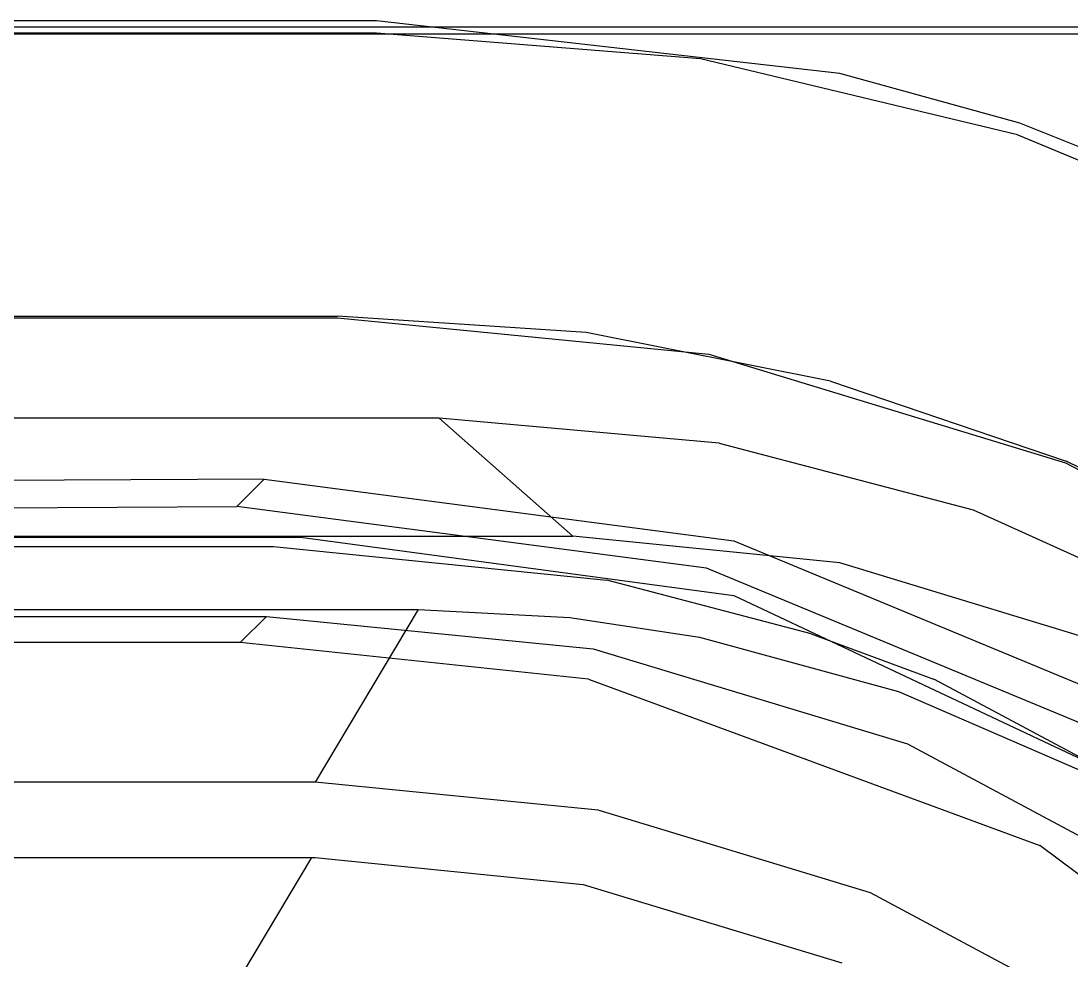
# Model space of a CAD drawing. Extents: x 2903 to 3133, y -1117 to -811.
# Drawn here: x 3094.57 to 3111.26, y -825.72 to -810.78 of the extents above; entities that cross this region are included whole.
import ezdxf

# ---------------------------------------------------------------- set-up
doc = ezdxf.new("R2010")
doc.units = 0
doc.header["$MEASUREMENT"] = 0
for name, color, linetype in [('Layer1', 252, 'CONTINUOUS'), ('Layer2', 252, 'CONTINUOUS'), ('Layer3', 254, 'CONTINUOUS')]:
    doc.layers.add(name, color=color, linetype=linetype)

msp = doc.modelspace()

# ---------------------------------------------------------------- linework, layer by layer
at = {"layer": 'Layer1', "linetype": 'Continuous'}
for points, invisible_edges in [([(2906.234, -810.951, 220.379), (2906.234, -810.877, 219.993), (3130.228, -810.877, 219.993), (3130.228, -810.951, 220.379)], 15), ([(3130.227, -810.984, 207.739), (3130.227, -810.878, 219.993), (2906.234, -810.877, 220.004), (2906.234, -810.984, 207.739)], 5), ([(3130.228, -811.168, 220.708), (3130.228, -810.951, 220.379), (2906.234, -810.951, 220.379), (2906.234, -811.168, 220.708)], 15), ([(2906.234, -811.042, 207.414), (2906.234, -810.984, 207.739), (3130.227, -810.984, 207.739), (3130.227, -811.042, 207.414)], 15), ([(3130.227, -811.089, 207.303), (3130.227, -811.042, 207.414), (2906.234, -811.042, 207.414), (2906.234, -811.089, 207.303)], 15), ([(2906.234, -811.214, 207.11), (2906.234, -811.089, 207.303), (3130.227, -811.089, 207.303), (3130.227, -811.214, 207.11)], 15), ([(2906.234, -811.495, 220.928), (2906.234, -811.168, 220.708), (3130.228, -811.168, 220.708), (3130.228, -811.495, 220.928)], 15), ([(3130.227, -811.373, 206.955), (3130.227, -811.214, 207.11), (2906.234, -811.214, 207.11), (2906.234, -811.373, 206.955)], 15), ([(2906.23, -811.78, 206.766), (2906.234, -811.373, 206.955), (3130.227, -811.373, 206.955), (3130.227, -811.78, 206.766)], 15), ([(2906.234, -811.495, 220.928), (2906.234, -811.882, 221.005), (3130.228, -811.882, 221.005), (3130.228, -811.495, 220.928)], 15), ([(3130.227, -811.78, 206.755), (3127.348, -816.239, 205.807), (2909.113, -816.238, 205.818), (2906.234, -811.78, 206.766)], 15), ([(2937.442, -817.252, 221.005), (3099.02, -817.252, 221.005), (3130.228, -811.882, 221.005), (2906.234, -811.882, 221.005)], 15), ([(3130.228, -811.882, 221.005), (3130.228, -811.882, 221.005), (3099.02, -817.252, 221.005), (3107.42, -818.552, 221.005)], 15), ([(3130.228, -811.882, 221.005), (3131.959, -812.881, 221.005), (3115.25, -822.478, 221.005), (3107.42, -818.552, 221.005)], 15), ([(3127.348, -816.239, 205.807), (3099.019, -816.977, 202.631), (2937.441, -816.977, 202.631), (2909.114, -816.238, 205.818)], 15), ([(3127.348, -816.239, 205.807), (3099.019, -816.977, 202.631), (2937.441, -816.977, 202.631), (2909.114, -816.238, 205.818)], 15), ([(3099.019, -816.977, 202.631), (3103.552, -819.598, 202.311), (3127.348, -816.239, 205.807)], 15), ([(3099.019, -816.977, 202.631), (3103.552, -819.598, 202.311), (3127.348, -816.239, 205.807)], 15), ([(3103.552, -819.598, 202.311), (3106.571, -820.227, 202.311), (3127.348, -816.239, 205.807)], 15), ([(3103.552, -819.598, 202.311), (3106.571, -820.227, 202.311), (3127.348, -816.239, 205.807)], 15), ([(3106.571, -820.227, 202.311), (3111.735, -822.742, 201.999), (3112.687, -823.168, 201.928), (3127.348, -816.239, 205.807)], 15), ([(3106.571, -820.227, 202.311), (3111.735, -822.742, 201.999), (3112.687, -823.168, 201.928), (3127.348, -816.239, 205.807)], 15), ([(3099.019, -816.977, 202.631), (3099.87, -819.242, 191.328), (2936.591, -819.283, 191.328), (2937.441, -816.977, 202.631)], 15), ([(3099.019, -818.988, 221.005), (3099.019, -816.977, 202.631), (2937.441, -816.977, 202.631), (2937.442, -818.988, 221.005)], 15), ([(3099.019, -816.977, 202.631), (3105.905, -819.914, 221.005), (3099.019, -818.988, 221.005)], 13), ([(3105.905, -819.913, 221.005), (3099.02, -816.979, 202.631), (3100.652, -819.29, 192.21), (3101.997, -819.431, 189.909)], 15), ([(3099.02, -816.979, 202.631), (3100.652, -819.29, 192.21), (3099.87, -819.242, 191.328)], 15), ([(3099.02, -817.252, 221.005), (3099.019, -818.988, 221.005), (2937.442, -818.988, 221.005), (2937.442, -817.252, 221.005)], 13), ([(3107.42, -818.552, 221.005), (3105.905, -819.914, 221.005), (3099.019, -818.988, 221.005), (3099.02, -817.252, 221.005)], 15), ([(3115.25, -822.478, 221.005), (3114.024, -823.736, 221.005), (3105.905, -819.914, 221.005), (3107.42, -818.552, 221.005)], 15), ([(2934.884, -819.671, 178.628), (2936.591, -819.283, 191.328), (3099.87, -819.242, 191.328), (3101.576, -819.671, 178.628)], 15), ([(3100.652, -819.29, 192.21), (3099.87, -819.242, 191.328), (3100.423, -819.364, 188.66)], 15), ([(3101.577, -819.671, 178.628), (3100.819, -819.448, 185.917), (3100.423, -819.364, 188.66), (3099.87, -819.242, 191.328)], 15), ([(3100.652, -819.29, 192.21), (3101.997, -819.431, 189.909), (3100.423, -819.364, 188.66)], 15), ([(3101.997, -819.431, 189.909), (3100.423, -819.364, 188.66), (3100.819, -819.448, 185.917)], 15), ([(3100.819, -819.448, 185.917), (3103.435, -819.674, 185.937), (3101.997, -819.431, 189.909)], 15), ([(3103.435, -819.674, 185.937), (3100.819, -819.448, 185.917), (3101.577, -819.671, 178.628)], 15), ([(3101.997, -819.431, 189.909), (3101.997, -819.431, 189.909), (3105.905, -819.913, 221.005), (3107.498, -820.905, 166.836)], 15), ([(2934.884, -819.671, 178.628), (2934.048, -820.407, 154.556), (3102.413, -820.407, 154.556), (3101.576, -819.671, 178.628)], 15), ([(3103.435, -819.674, 185.937), (3105.184, -820.104, 178.956), (3101.577, -819.671, 178.628)], 15), ([(3101.577, -819.671, 178.628), (3107.498, -820.905, 166.836), (3105.184, -820.104, 178.956)], 15), ([(3101.577, -819.671, 178.628), (3107.498, -820.905, 166.836), (3103.668, -820.105, 166.546)], 15), ([(3101.577, -819.671, 178.628), (3102.414, -820.407, 154.556), (3103.668, -820.105, 166.546)], 15), ([(3105.905, -819.913, 221.005), (3114.024, -823.735, 221.005), (3107.498, -820.905, 166.836)], 14), ([(3103.668, -820.105, 166.546), (3105.389, -820.622, 154.443), (3102.414, -820.407, 154.556)], 15), ([(3103.668, -820.105, 166.546), (3107.498, -820.905, 166.836), (3105.389, -820.622, 154.443)], 15), ([(2933.328, -821.143, 130.482), (3103.134, -821.143, 130.482), (3102.413, -820.407, 154.556), (2934.048, -820.407, 154.556)], 15), ([(3102.414, -820.407, 154.556), (3105.023, -820.572, 154.464), (3103.249, -821.143, 130.484), (3103.134, -821.143, 130.482)], 15), ([(3103.249, -821.143, 130.484), (3105.662, -821.292, 130.526), (3105.023, -820.572, 154.464)], 15), ([(3105.023, -820.572, 154.464), (3105.389, -820.622, 154.443), (3105.662, -821.292, 130.526)], 15), ([(3107.498, -820.905, 166.836), (3109.376, -821.763, 154.703), (3105.389, -820.622, 154.443)], 15), ([(3105.662, -821.292, 130.526), (3106.833, -821.474, 130.545), (3105.389, -820.622, 154.443)], 15), ([(3105.389, -820.622, 154.443), (3107.777, -821.675, 130.559), (3106.833, -821.474, 130.545)], 15), ([(3107.777, -821.675, 130.559), (3108.143, -821.766, 130.568), (3105.389, -820.622, 154.443)], 15), ([(3105.389, -820.622, 154.443), (3109.376, -821.763, 154.703), (3108.143, -821.766, 130.568)], 15), ([(3107.498, -820.905, 166.836), (3109.376, -821.763, 154.703), (3114.024, -823.735, 221.005)], 15), ([(3100.923, -822.328, 127.222), (3103.134, -821.143, 130.482), (2933.328, -821.143, 130.482), (2935.537, -822.328, 127.222)], 15), ([(3103.134, -821.143, 130.482), (3100.924, -822.328, 127.222), (3103.133, -822.475, 126.82)], 15), ([(3103.249, -821.143, 130.484), (3103.134, -821.143, 130.482), (3103.133, -822.475, 126.82), (3103.701, -822.559, 126.613)], 15), ([(3105.662, -821.292, 130.526), (3103.249, -821.143, 130.484), (3103.701, -822.559, 126.613)], 15), ([(3105.662, -821.292, 130.526), (3106.833, -821.474, 130.545), (3103.701, -822.559, 126.613)], 15), ([(3106.833, -821.474, 130.545), (3107.334, -823.487, 125.418), (3103.701, -822.559, 126.613), (3106.833, -821.474, 130.545)], 15), ([(3106.833, -821.474, 130.545), (3107.777, -821.675, 130.559), (3107.334, -823.487, 125.418)], 15), ([(3107.777, -821.675, 130.559), (3108.569, -822.918, 127.857), (3107.334, -823.487, 125.418)], 15), ([(3107.777, -821.675, 130.559), (3108.143, -821.766, 130.568), (3108.569, -822.918, 127.857)], 15), ([(3108.143, -821.766, 130.568), (3111.218, -822.932, 130.676), (3109.376, -821.763, 154.703)], 15), ([(3108.143, -821.766, 130.568), (3109.511, -823.262, 127.856), (3111.218, -822.932, 130.676)], 15), ([(3108.143, -821.766, 130.568), (3108.569, -822.918, 127.857), (3109.511, -823.262, 127.856)], 15), ([(3114.024, -823.735, 221.005), (3109.376, -821.763, 154.703), (3113.571, -824.379, 130.707)], 15), ([(3109.376, -821.763, 154.703), (3113.571, -824.379, 130.707), (3112.228, -823.497, 130.707)], 15), ([(3112.228, -823.497, 130.707), (3111.218, -822.932, 130.676), (3109.376, -821.763, 154.703)], 15), ([(3099.361, -824.945, 88.327), (2937.099, -824.945, 88.327), (2935.537, -822.328, 127.222), (3100.923, -822.328, 127.222)], 15), ([(3103.133, -822.475, 126.82), (3100.923, -822.328, 127.222), (3100.138, -823.643, 107.679)], 15), ([(3103.133, -822.475, 126.82), (3103.701, -822.559, 126.613), (3100.138, -823.643, 107.679)], 15), ([(3103.307, -823.895, 107.569), (3100.138, -823.643, 107.679), (3103.701, -822.559, 126.613)], 15), ([(3103.701, -822.559, 126.613), (3103.307, -823.895, 107.569), (3106.559, -824.676, 107.491)], 15), ([(3106.559, -824.676, 107.491), (3103.701, -822.559, 126.613), (3107.334, -823.487, 125.418)], 15), ([(3108.569, -822.918, 127.857), (3108.463, -823.917, 125.15), (3107.334, -823.487, 125.418)], 15), ([(3108.569, -822.918, 127.857), (3109.511, -823.262, 127.856), (3108.463, -823.917, 125.15)], 15), ([(3111.218, -822.932, 130.676), (3109.511, -823.262, 127.856), (3110.85, -825.045, 125.067)], 15), ([(3111.218, -822.932, 130.676), (3112.228, -823.497, 130.707), (3110.85, -825.045, 125.067)], 15), ([(3109.511, -823.262, 127.856), (3108.463, -823.917, 125.15), (3110.85, -825.045, 125.067)], 15), ([(3099.494, -824.946, 88.325), (3099.361, -824.945, 88.327), (3100.138, -823.643, 107.679), (3103.307, -823.895, 107.569)], 15), ([(3107.334, -823.487, 125.418), (3108.463, -823.917, 125.15), (3106.559, -824.676, 107.491)], 15), ([(3112.228, -823.497, 130.707), (3113.653, -826.872, 125.322), (3110.85, -825.045, 125.067)], 15), ([(3103.307, -823.895, 107.569), (3103.466, -825.364, 88.212), (3099.494, -824.946, 88.325)], 15), ([(3103.466, -825.364, 88.212), (3107.269, -826.524, 88.146), (3103.307, -823.895, 107.569)], 15), ([(3103.307, -823.895, 107.569), (3106.559, -824.676, 107.491), (3107.269, -826.524, 88.146)], 15), ([(3106.559, -824.676, 107.491), (3108.463, -823.917, 125.15), (3110.85, -825.045, 125.067)], 15), ([(3110.85, -825.045, 125.067), (3106.559, -824.676, 107.491), (3109.535, -825.909, 107.454)], 15), ([(3106.559, -824.676, 107.491), (3109.535, -825.909, 107.454), (3107.269, -826.524, 88.146)], 15), ([(2937.287, -826.362, 83.689), (2937.099, -824.945, 88.327), (3099.361, -824.945, 88.327), (3099.173, -826.362, 83.689)], 15), ([(3099.494, -824.946, 88.325), (3099.361, -824.945, 88.327), (3099.173, -826.362, 83.689), (3102.373, -825.869, 85.995)], 15), ([(3099.494, -824.946, 88.325), (3103.466, -825.364, 88.212), (3102.373, -825.869, 85.995)], 15), ([(3110.85, -825.045, 125.067), (3109.535, -825.909, 107.454), (3112.352, -827.634, 107.457)], 15), ([(3110.85, -825.045, 125.067), (3113.653, -826.872, 125.322), (3112.352, -827.634, 107.457)], 15), ([(3103.466, -825.364, 88.212), (3105.186, -826.493, 85.996), (3102.373, -825.869, 85.995)], 15), ([(3103.466, -825.364, 88.212), (3107.269, -826.524, 88.146), (3107.877, -827.516, 85.996)], 15), ([(3103.466, -825.364, 88.212), (3105.186, -826.493, 85.996), (3107.877, -827.516, 85.996)], 15)]:
    msp.add_3dface(points, dxfattribs=dict(at, invisible_edges=invisible_edges))
at = {"layer": 'Layer2', "linetype": 'Continuous'}
for points, invisible_edges in [([(2936.236, -810.781, 201.099), (2936.236, -810.969, 190.355), (3100.226, -810.969, 190.355), (3100.226, -810.781, 201.099)], 5), ([(2936.236, -810.888, 201.683), (2936.236, -810.781, 201.099), (3100.226, -810.781, 201.099), (3100.226, -810.888, 201.683)], 15), ([(3100.226, -810.888, 201.683), (3100.226, -810.781, 201.099), (3107.59, -811.613, 201.099), (3107.567, -811.717, 201.683)], 15), ([(3100.226, -810.969, 190.355), (3100.226, -810.969, 190.355), (3107.59, -811.613, 201.099), (3100.226, -810.781, 201.099)], 11), ([(3100.226, -810.888, 201.683), (3100.226, -811.213, 202.181), (2936.236, -811.213, 202.181), (2936.236, -810.888, 201.683)], 15), ([(3100.226, -810.888, 201.683), (3100.226, -811.213, 202.181), (3107.494, -812.034, 202.181), (3107.567, -811.717, 201.683)], 15), ([(2936.236, -810.969, 190.355), (2936.236, -811.179, 189.614), (3100.226, -811.179, 189.614), (3100.226, -810.969, 190.355)], 15), ([(3100.226, -811.179, 189.614), (3100.226, -810.969, 190.355), (3105.374, -811.375, 190.355), (3105.341, -811.583, 189.614)], 15), ([(3105.374, -811.375, 190.355), (3105.374, -811.375, 190.355), (3107.59, -811.613, 201.099), (3100.226, -810.969, 190.355)], 7), ([(3100.226, -811.179, 189.614), (3100.226, -810.969, 190.355), (3105.374, -811.375, 190.355), (3105.341, -811.583, 189.614)], 15), ([(3100.226, -811.179, 189.614), (3100.226, -811.729, 189.073), (2936.236, -811.729, 189.073), (2936.236, -811.179, 189.614)], 15), ([(2936.236, -811.213, 202.181), (2936.236, -811.705, 202.514), (3100.226, -811.705, 202.514), (3100.226, -811.213, 202.181)], 15), ([(3105.255, -812.126, 189.073), (3105.341, -811.583, 189.614), (3100.226, -811.179, 189.614), (3100.226, -811.729, 189.073)], 15), ([(3105.255, -812.126, 189.073), (3105.341, -811.583, 189.614), (3100.226, -811.179, 189.614), (3100.226, -811.729, 189.073)], 15), ([(3100.226, -811.705, 202.514), (3100.226, -811.213, 202.181), (3107.494, -812.034, 202.181), (3107.385, -812.513, 202.514)], 15), ([(3110.33, -812.782, 189.614), (3110.395, -812.582, 190.355), (3105.374, -811.375, 190.355), (3105.341, -811.583, 189.614)], 15), ([(3110.33, -812.782, 189.614), (3110.395, -812.582, 190.355), (3105.374, -811.375, 190.355), (3105.341, -811.583, 189.614)], 15), ([(3110.395, -812.582, 190.355), (3110.395, -812.582, 190.355), (3110.453, -812.404, 201.099), (3105.374, -811.375, 190.355)], 7), ([(3107.59, -811.613, 201.099), (3107.59, -811.613, 201.099), (3105.374, -811.375, 190.355), (3110.453, -812.404, 201.099)], 7), ([(3110.16, -813.305, 189.073), (3105.255, -812.126, 189.073), (3105.341, -811.583, 189.614), (3110.33, -812.782, 189.614)], 15), ([(3110.16, -813.305, 189.073), (3105.255, -812.126, 189.073), (3105.341, -811.583, 189.614), (3110.33, -812.782, 189.614)], 15), ([(3107.59, -811.613, 201.099), (3107.59, -811.613, 201.099), (3107.567, -811.717, 201.683), (3110.453, -812.404, 201.099)], 15), ([(3100.226, -811.705, 202.514), (3100.226, -812.287, 202.631), (2936.236, -812.287, 202.631), (2936.236, -811.705, 202.514)], 15), ([(2936.236, -811.729, 189.073), (2936.236, -812.475, 188.876), (3100.226, -812.475, 188.876), (3100.226, -811.729, 189.073)], 15), ([(3100.226, -812.287, 202.631), (3100.226, -811.705, 202.514), (3107.385, -812.513, 202.514), (3107.255, -813.081, 202.631)], 15), ([(3100.226, -812.475, 188.876), (3105.138, -812.863, 188.876), (3105.255, -812.126, 189.073), (3100.226, -811.729, 189.073)], 15), ([(3100.226, -812.475, 188.876), (3105.138, -812.863, 188.876), (3105.255, -812.126, 189.073), (3100.226, -811.729, 189.073)], 15), ([(3114.539, -814.158, 201.683), (3107.566, -811.717, 201.683), (3107.494, -812.034, 202.181), (3114.398, -814.451, 202.181)], 15), ([(3110.453, -812.404, 201.099), (3110.453, -812.404, 201.099), (3107.566, -811.717, 201.683), (3114.539, -814.158, 201.683)], 15), ([(3110.16, -813.305, 189.073), (3109.929, -814.014, 188.876), (3105.138, -812.863, 188.876), (3105.255, -812.126, 189.073)], 15), ([(3110.16, -813.305, 189.073), (3109.929, -814.014, 188.876), (3105.138, -812.863, 188.876), (3105.255, -812.126, 189.073)], 15), ([(3114.398, -814.451, 202.181), (3107.494, -812.034, 202.181), (3107.385, -812.513, 202.514), (3114.184, -814.894, 202.514)], 15), ([(2937.442, -816.979, 202.631), (2936.236, -812.287, 202.631), (3100.226, -812.287, 202.631), (3099.02, -816.979, 202.631)], 15), ([(3107.502, -818.292, 202.631), (3107.255, -813.081, 202.631), (3100.226, -812.287, 202.631), (3099.02, -816.979, 202.631)], 15), ([(3110.395, -812.582, 190.355), (3110.395, -812.582, 190.355), (3114.585, -814.062, 201.099), (3110.453, -812.404, 201.099)], 11), ([(3114.585, -814.062, 201.099), (3114.585, -814.062, 201.099), (3110.453, -812.404, 201.099), (3114.539, -814.158, 201.683)], 15), ([(3100.226, -812.475, 188.876), (3101.219, -817.095, 188.876), (2935.242, -817.099, 188.876), (2936.236, -812.475, 188.876)], 15), ([(3105.673, -817.488, 188.868), (3105.138, -812.863, 188.876), (3100.226, -812.475, 188.876), (3101.219, -817.095, 188.876)], 15), ([(3114.184, -814.894, 202.514), (3107.385, -812.513, 202.514), (3107.255, -813.081, 202.631), (3113.931, -815.419, 202.631)], 15), ([(3115.165, -814.559, 190.355), (3115.07, -814.746, 189.614), (3110.33, -812.782, 189.614), (3110.395, -812.582, 190.355)], 15), ([(3115.165, -814.559, 190.355), (3115.07, -814.746, 189.614), (3110.33, -812.782, 189.614), (3110.395, -812.582, 190.355)], 15), ([(3115.165, -814.559, 190.355), (3115.165, -814.559, 190.355), (3114.585, -814.062, 201.099), (3110.395, -812.582, 190.355)], 7), ([(3110.33, -812.782, 189.614), (3110.16, -813.305, 189.073), (3114.82, -815.236, 189.073), (3115.07, -814.746, 189.614)], 15), ([(3110.33, -812.782, 189.614), (3110.16, -813.305, 189.073), (3114.82, -815.236, 189.073), (3115.07, -814.746, 189.614)], 15), ([(3109.708, -818.548, 188.854), (3109.929, -814.014, 188.876), (3105.138, -812.863, 188.876), (3105.673, -817.488, 188.868)], 15), ([(3107.255, -813.081, 202.631), (3113.931, -815.419, 202.631), (3115.409, -822.257, 202.631), (3107.502, -818.292, 202.631)], 15), ([(3114.482, -815.901, 188.876), (3109.929, -814.014, 188.876), (3110.16, -813.305, 189.073), (3114.82, -815.236, 189.073)], 15), ([(3114.481, -815.901, 188.876), (3109.929, -814.014, 188.876), (3110.16, -813.305, 189.073), (3114.82, -815.236, 189.073)], 15), ([(3113.742, -820.372, 188.839), (3114.481, -815.901, 188.876), (3109.929, -814.014, 188.876), (3109.708, -818.548, 188.854)], 15), ([(3105.673, -817.488, 188.868), (3101.219, -817.095, 188.876), (3103.348, -818.968, 127.598)], 14), ([(3105.673, -817.488, 188.868), (3107.588, -819.392, 127.604), (3103.348, -818.968, 127.598)], 13), ([(3105.673, -817.488, 188.868), (3109.708, -818.548, 188.854), (3107.588, -819.392, 127.604)], 14), ([(3109.708, -818.548, 188.854), (3111.643, -820.627, 127.608), (3107.588, -819.392, 127.604)], 13), ([(3109.708, -818.548, 188.854), (3113.742, -820.372, 188.839), (3111.643, -820.627, 127.608)], 14), ([(2933.113, -819.078, 127.168), (2933.113, -818.968, 127.598), (3103.348, -818.967, 127.598), (3103.348, -819.078, 127.168)], 15), ([(3107.588, -819.391, 127.604), (3103.348, -818.967, 127.598), (3103.348, -819.078, 127.168), (3107.588, -819.391, 127.604)], 15), ([(3103.348, -819.283, 126.897), (3103.348, -819.078, 127.168), (2933.113, -819.078, 127.168), (2933.113, -819.283, 126.897)], 15), ([(3107.588, -819.391, 127.604), (3107.572, -819.47, 127.234), (3103.348, -819.078, 127.168), (3107.588, -819.391, 127.604)], 15), ([(3107.572, -819.47, 127.234), (3103.348, -819.283, 126.897), (3103.348, -819.078, 127.168)], 15), ([(2933.113, -819.422, 126.788), (2933.113, -819.283, 126.897), (3103.348, -819.283, 126.897), (3103.348, -819.422, 126.788)], 15), ([(3103.348, -819.283, 126.897), (3107.526, -819.699, 126.899), (3107.572, -819.47, 127.234)], 15), ([(3107.526, -819.699, 126.899), (3103.348, -819.422, 126.788), (3103.348, -819.283, 126.897)], 15), ([(3100.889, -819.742, 126.651), (3103.348, -819.422, 126.788), (2933.113, -819.422, 126.788), (2935.572, -819.742, 126.651)], 15), ([(3103.348, -819.422, 126.788), (3103.348, -819.629, 126.684), (3100.889, -819.742, 126.651)], 15), ([(3107.526, -819.699, 126.899), (3107.458, -820.039, 126.685), (3103.348, -819.422, 126.788)], 15), ([(3103.348, -819.422, 126.788), (3103.348, -819.629, 126.684), (3107.458, -820.039, 126.685)], 15), ([(3111.612, -820.699, 127.237), (3107.526, -819.699, 126.899), (3107.572, -819.47, 127.234)], 15), ([(3107.588, -819.391, 127.604), (3111.643, -820.626, 127.608), (3107.572, -819.47, 127.234)], 15), ([(3111.612, -820.699, 127.237), (3107.572, -819.47, 127.234), (3111.643, -820.626, 127.608)], 15), ([(3100.889, -819.742, 126.651), (3103.348, -819.629, 126.684), (3103.348, -819.83, 126.634)], 15), ([(3107.458, -820.039, 126.685), (3105.457, -820.08, 126.624), (3103.348, -819.629, 126.684)], 15), ([(3105.457, -820.08, 126.624), (3103.348, -819.83, 126.634), (3103.348, -819.629, 126.684)], 15), ([(2935.572, -819.742, 126.651), (2935.572, -819.886, 126.592), (3100.889, -819.886, 126.592), (3100.889, -819.742, 126.651)], 15), ([(3103.348, -819.83, 126.634), (3100.889, -819.886, 126.592), (3100.889, -819.742, 126.651)], 15), ([(3111.523, -820.914, 126.9), (3107.526, -819.699, 126.899), (3107.458, -820.039, 126.685)], 15), ([(3107.526, -819.699, 126.899), (3111.612, -820.699, 127.237), (3111.523, -820.914, 126.9)], 15), ([(3100.889, -820.011, 126.487), (3100.889, -819.886, 126.592), (2935.572, -819.886, 126.592), (2935.572, -820.011, 126.487)], 15), ([(3100.889, -819.886, 126.592), (3103.331, -819.986, 126.585), (3103.348, -819.83, 126.634)], 15), ([(3100.889, -819.886, 126.592), (3100.889, -820.011, 126.487), (3103.331, -819.986, 126.585)], 15), ([(3103.348, -819.83, 126.634), (3103.331, -819.986, 126.585), (3105.457, -820.08, 126.624)], 15), ([(2935.572, -820.095, 126.347), (2935.572, -820.011, 126.487), (3100.889, -820.011, 126.487), (3100.889, -820.095, 126.347)], 15), ([(3100.889, -820.131, 126.195), (3100.889, -820.095, 126.347), (2935.572, -820.095, 126.347), (2935.572, -820.129, 126.195)], 15), ([(3100.889, -820.131, 126.195), (3103.397, -821.768, 105.489), (3099.251, -822.876, 85.391)], 15), ([(3100.889, -820.011, 126.487), (3103.331, -819.986, 126.585), (3103.314, -820.125, 126.48)], 15), ([(3103.314, -820.125, 126.48), (3100.889, -820.095, 126.347), (3100.889, -820.011, 126.487)], 15), ([(3100.889, -820.095, 126.347), (3103.302, -820.219, 126.333), (3103.314, -820.125, 126.48)], 15), ([(3100.889, -820.095, 126.347), (3103.302, -820.219, 126.333), (3100.889, -820.129, 126.195)], 15), ([(3100.889, -820.129, 126.195), (3103.302, -820.219, 126.333), (3103.296, -820.257, 126.173)], 15), ([(3100.889, -820.131, 126.195), (3103.296, -820.259, 126.173), (3103.397, -821.768, 105.489)], 14), ([(3103.314, -820.125, 126.48), (3103.302, -820.219, 126.333), (3105.39, -820.415, 126.49), (3103.314, -820.125, 126.48)], 15), ([(3103.331, -819.986, 126.585), (3103.314, -820.125, 126.48), (3105.422, -820.253, 126.592)], 15), ([(3105.422, -820.253, 126.592), (3105.39, -820.415, 126.49), (3103.314, -820.125, 126.48)], 15), ([(3105.457, -820.08, 126.624), (3105.422, -820.253, 126.592), (3103.331, -819.986, 126.585)], 15), ([(3106.971, -820.433, 126.624), (3105.422, -820.253, 126.592), (3105.457, -820.08, 126.624)], 15), ([(3108.79, -820.711, 126.624), (3107.458, -820.039, 126.685), (3105.457, -820.08, 126.624)], 15), ([(3108.79, -820.711, 126.624), (3106.971, -820.433, 126.624), (3105.457, -820.08, 126.624)], 15), ([(3107.458, -820.039, 126.685), (3111.523, -820.914, 126.9), (3111.389, -821.235, 126.685)], 15), ([(3111.389, -821.235, 126.685), (3108.79, -820.711, 126.624), (3107.458, -820.039, 126.685)], 15), ([(3105.368, -820.526, 126.334), (3103.296, -820.257, 126.173), (3103.302, -820.219, 126.333)], 15), ([(3103.296, -820.257, 126.173), (3105.368, -820.526, 126.334), (3105.359, -820.571, 126.159), (3103.296, -820.257, 126.173)], 15), ([(3103.296, -820.259, 126.173), (3105.359, -820.572, 126.159), (3103.397, -821.768, 105.489)], 14), ([(3103.302, -820.219, 126.333), (3105.39, -820.415, 126.49), (3105.368, -820.526, 126.334)], 15), ([(3108.632, -821.129, 126.592), (3105.422, -820.253, 126.592), (3105.39, -820.415, 126.49), (3108.632, -821.129, 126.592)], 15), ([(3108.632, -821.129, 126.592), (3105.422, -820.253, 126.592), (3106.971, -820.433, 126.624)], 15), ([(3108.577, -821.284, 126.491), (3105.368, -820.526, 126.334), (3105.39, -820.415, 126.49)], 15), ([(3105.39, -820.415, 126.49), (3108.577, -821.284, 126.491), (3108.632, -821.129, 126.592)], 15), ([(3106.971, -820.433, 126.624), (3108.695, -820.968, 126.624), (3108.79, -820.711, 126.624)], 15), ([(3108.695, -820.968, 126.624), (3108.632, -821.129, 126.592), (3106.971, -820.433, 126.624)], 15), ([(3105.359, -820.572, 126.159), (3107.029, -822.612, 105.4), (3103.397, -821.768, 105.489)], 15), ([(3108.54, -821.391, 126.335), (3105.359, -820.571, 126.159), (3105.368, -820.526, 126.334)], 15), ([(3105.359, -820.571, 126.159), (3108.54, -821.391, 126.335), (3108.524, -821.434, 126.161)], 15), ([(3105.359, -820.572, 126.159), (3108.524, -821.436, 126.161), (3107.029, -822.612, 105.4)], 14), ([(3105.368, -820.526, 126.334), (3108.577, -821.284, 126.491), (3108.54, -821.391, 126.335)], 15), ([(3110.972, -821.907, 126.624), (3108.79, -820.711, 126.624), (3108.695, -820.968, 126.624), (3110.972, -821.907, 126.624)], 15), ([(3111.389, -821.235, 126.685), (3111.972, -821.878, 126.624), (3108.79, -820.711, 126.624), (3111.389, -821.235, 126.685)], 15), ([(3111.972, -821.878, 126.624), (3110.972, -821.907, 126.624), (3108.79, -820.711, 126.624)], 15), ([(3110.972, -821.907, 126.624), (3108.632, -821.129, 126.592), (3108.695, -820.968, 126.624)], 15), ([(3111.665, -822.444, 126.592), (3108.577, -821.284, 126.491), (3108.632, -821.129, 126.592)], 15), ([(3108.632, -821.129, 126.592), (3111.665, -822.444, 126.592), (3110.972, -821.907, 126.624)], 15), ([(3108.577, -821.284, 126.491), (3108.54, -821.391, 126.335), (3111.589, -822.589, 126.491)], 15), ([(3111.665, -822.444, 126.592), (3111.589, -822.589, 126.491), (3108.577, -821.284, 126.491)], 15), ([(3108.524, -821.436, 126.161), (3111.515, -822.732, 126.161), (3107.029, -822.612, 105.4)], 14), ([(3108.54, -821.391, 126.335), (3108.524, -821.434, 126.161), (3111.536, -822.69, 126.335)], 15), ([(3111.536, -822.69, 126.335), (3111.515, -822.731, 126.161), (3108.524, -821.434, 126.161)], 15), ([(3111.589, -822.589, 126.491), (3111.536, -822.69, 126.335), (3108.54, -821.391, 126.335)], 15), ([(3103.397, -821.768, 105.489), (3103.747, -823.322, 85.384), (3099.251, -822.876, 85.391)], 13), ([(3103.397, -821.768, 105.489), (3107.029, -822.612, 105.4), (3103.747, -823.322, 85.384)], 15), ([(3110.972, -821.907, 126.624), (3114.605, -824.047, 126.624), (3111.972, -821.878, 126.624)], 15), ([(3110.972, -821.907, 126.624), (3111.665, -822.444, 126.592), (3114.605, -824.047, 126.624)], 15), ([(3107.029, -822.612, 105.4), (3108.075, -824.635, 85.381), (3103.747, -823.322, 85.384)], 13), ([(3111.515, -822.732, 126.161), (3110.354, -823.966, 105.358), (3107.029, -822.612, 105.4)], 15), ([(3107.029, -822.612, 105.4), (3110.354, -823.966, 105.358), (3108.075, -824.635, 85.381)], 15), ([(3111.515, -822.732, 126.161), (3114.306, -824.448, 126.161), (3110.354, -823.966, 105.358)], 14), ([(3099.251, -822.876, 85.391), (3099.25, -822.998, 84.974), (2937.211, -822.998, 84.974), (2937.211, -822.876, 85.391)], 15), ([(3099.251, -822.876, 85.391), (3099.25, -822.998, 84.974), (3103.747, -823.322, 85.384)], 15), ([(2937.211, -822.998, 84.974), (2937.211, -823.121, 84.798), (3099.25, -823.121, 84.798), (3099.25, -822.998, 84.974)], 15), ([(3099.25, -823.121, 84.798), (3099.25, -823.284, 84.648), (2937.211, -823.284, 84.648), (2937.211, -823.121, 84.798)], 15), ([(3103.747, -823.322, 85.384), (3103.733, -823.392, 85.08), (3099.25, -822.998, 84.974)], 15), ([(3099.25, -822.998, 84.974), (3099.25, -823.121, 84.798), (3103.733, -823.392, 85.08)], 15), ([(3103.733, -823.392, 85.08), (3103.699, -823.565, 84.795), (3099.25, -823.121, 84.798)], 15), ([(3103.699, -823.565, 84.795), (3099.25, -823.284, 84.648), (3099.25, -823.121, 84.798)], 15), ([(2937.211, -823.284, 84.648), (2937.268, -823.674, 84.475), (3099.193, -823.674, 84.475), (3099.25, -823.284, 84.648)], 15), ([(3099.25, -823.284, 84.648), (3099.193, -823.674, 84.475), (3099.25, -823.674, 84.475)], 15), ([(3099.25, -823.284, 84.648), (3103.647, -823.825, 84.581), (3103.699, -823.565, 84.795)], 15), ([(3103.647, -823.825, 84.581), (3103.122, -824.028, 84.473), (3099.25, -823.284, 84.648)], 15), ([(3103.122, -824.028, 84.473), (3099.627, -823.678, 84.475), (3099.25, -823.284, 84.648)], 15), ([(3099.25, -823.284, 84.648), (3099.627, -823.678, 84.475), (3099.25, -823.674, 84.475), (3099.25, -823.284, 84.648)], 15), ([(3108.047, -824.702, 85.077), (3103.699, -823.565, 84.795), (3103.733, -823.392, 85.08)], 15), ([(3108.075, -824.635, 85.381), (3103.733, -823.392, 85.08), (3103.747, -823.322, 85.384)], 15), ([(3103.733, -823.392, 85.08), (3108.047, -824.702, 85.077), (3108.075, -824.635, 85.381)], 15), ([(3103.699, -823.565, 84.795), (3103.647, -823.825, 84.581), (3107.979, -824.865, 84.793)], 15), ([(3108.047, -824.702, 85.077), (3107.979, -824.865, 84.793), (3103.699, -823.565, 84.795)], 15), ([(3099.193, -823.674, 84.475), (3099.193, -823.819, 84.42), (2937.268, -823.819, 84.42), (2937.268, -823.674, 84.475)], 15), ([(3099.193, -823.674, 84.475), (3099.25, -823.674, 84.475), (3099.193, -823.819, 84.42), (3099.193, -823.674, 84.475)], 15), ([(3099.25, -823.674, 84.475), (3099.193, -823.819, 84.42), (3099.25, -823.822, 84.419), (3099.25, -823.674, 84.475)], 15), ([(3099.25, -823.674, 84.475), (3099.627, -823.678, 84.475), (3099.25, -823.822, 84.419), (3099.25, -823.674, 84.475)], 15), ([(3099.25, -823.822, 84.419), (3099.627, -823.678, 84.475), (3103.562, -824.256, 84.419)], 15), ([(3099.627, -823.678, 84.475), (3103.122, -824.028, 84.473), (3103.562, -824.256, 84.419)], 15), ([(2937.268, -823.819, 84.42), (2937.268, -823.949, 84.315), (3099.193, -823.949, 84.315), (3099.193, -823.819, 84.42)], 15), ([(3099.193, -823.949, 84.315), (3099.193, -824.037, 84.172), (2937.268, -824.037, 84.172), (2937.268, -823.949, 84.315)], 15), ([(3099.25, -823.822, 84.419), (3099.193, -823.819, 84.42), (3099.193, -823.949, 84.315)], 15), ([(3099.25, -823.822, 84.419), (3099.249, -823.951, 84.313), (3099.193, -823.949, 84.315)], 15), ([(3099.193, -823.949, 84.315), (3099.249, -823.951, 84.313), (3099.193, -824.037, 84.172)], 15), ([(3099.249, -823.951, 84.313), (3099.249, -824.038, 84.171), (3099.193, -824.037, 84.172)], 15), ([(3103.562, -824.256, 84.419), (3099.249, -823.951, 84.313), (3099.25, -823.822, 84.419)], 15), ([(3099.249, -823.951, 84.313), (3103.562, -824.256, 84.419), (3103.537, -824.383, 84.314)], 15), ([(3099.249, -823.951, 84.313), (3103.537, -824.383, 84.314), (3099.249, -824.038, 84.171)], 15), ([(3103.122, -824.028, 84.473), (3103.647, -823.825, 84.581), (3107.878, -825.109, 84.58)], 15), ([(3107.979, -824.865, 84.793), (3107.878, -825.109, 84.58), (3103.647, -823.825, 84.581)], 15), ([(3110.354, -823.966, 105.358), (3113.505, -825.87, 105.36), (3108.075, -824.635, 85.381)], 15), ([(3114.306, -824.448, 126.161), (3113.505, -825.87, 105.36), (3110.354, -823.966, 105.358)], 15), ([(2937.268, -824.037, 84.172), (2937.268, -824.073, 84.017), (3099.193, -824.073, 84.017), (3099.193, -824.037, 84.172)], 15), ([(3097.555, -826.818, 43.221), (3099.193, -824.073, 84.017), (3099.249, -824.073, 84.017), (3101.726, -825.723, 63.342)], 13), ([(3099.193, -824.037, 84.172), (3099.249, -824.038, 84.171), (3099.193, -824.073, 84.017)], 15), ([(3099.249, -824.038, 84.171), (3099.249, -824.073, 84.017), (3099.193, -824.073, 84.017)], 15), ([(3099.249, -824.038, 84.171), (3103.519, -824.469, 84.173), (3103.537, -824.383, 84.314)], 15), ([(3099.249, -824.038, 84.171), (3103.519, -824.469, 84.173), (3099.249, -824.073, 84.017)], 15), ([(3099.249, -824.073, 84.017), (3103.512, -824.505, 84.019), (3103.519, -824.469, 84.173)], 15), ([(3099.249, -824.073, 84.017), (3103.512, -824.505, 84.019), (3101.726, -825.723, 63.342)], 14), ([(3103.122, -824.028, 84.473), (3107.878, -825.109, 84.58), (3107.148, -825.149, 84.471)], 15), ([(3107.148, -825.149, 84.471), (3103.562, -824.256, 84.419), (3103.122, -824.028, 84.473)], 15), ([(3107.717, -825.514, 84.419), (3103.537, -824.383, 84.314), (3103.562, -824.256, 84.419)], 15), ([(3107.148, -825.149, 84.471), (3107.717, -825.514, 84.419), (3103.562, -824.256, 84.419)], 15), ([(3103.519, -824.469, 84.173), (3103.512, -824.505, 84.019), (3107.634, -825.715, 84.174)], 15), ([(3103.537, -824.383, 84.314), (3103.519, -824.469, 84.173), (3107.668, -825.634, 84.315)], 15), ([(3107.668, -825.634, 84.315), (3107.634, -825.715, 84.174), (3103.519, -824.469, 84.173)], 15), ([(3107.717, -825.514, 84.419), (3107.668, -825.634, 84.315), (3103.537, -824.383, 84.314)], 15), ([(3103.512, -824.505, 84.019), (3107.62, -825.749, 84.021), (3101.726, -825.723, 63.342)], 14), ([(3107.634, -825.715, 84.174), (3107.62, -825.749, 84.021), (3103.512, -824.505, 84.019)], 15), ([(3108.075, -824.635, 85.381), (3108.047, -824.702, 85.077), (3112.046, -826.759, 85.38)], 15), ([(3113.505, -825.87, 105.36), (3112.046, -826.759, 85.38), (3108.075, -824.635, 85.381)], 13), ([(3108.047, -824.702, 85.077), (3107.979, -824.865, 84.793), (3112.006, -826.819, 85.077)], 15), ([(3112.046, -826.759, 85.38), (3112.006, -826.819, 85.077), (3108.047, -824.702, 85.077)], 15), ([(3107.979, -824.865, 84.793), (3107.878, -825.109, 84.58), (3111.907, -826.966, 84.793)], 15), ([(3112.006, -826.819, 85.077), (3111.907, -826.966, 84.793), (3107.979, -824.865, 84.793)], 15), ([(3107.148, -825.149, 84.471), (3110.483, -826.737, 84.472), (3107.878, -825.109, 84.58)], 15), ([(3110.483, -826.737, 84.472), (3107.717, -825.514, 84.419), (3107.148, -825.149, 84.471)], 15), ([(3111.907, -826.966, 84.793), (3111.76, -827.186, 84.58), (3107.878, -825.109, 84.58)], 15), ([(3107.878, -825.109, 84.58), (3110.483, -826.737, 84.472), (3111.76, -827.186, 84.58)], 15), ([(3111.47, -827.666, 84.315), (3107.634, -825.715, 84.174), (3107.668, -825.634, 84.315)], 15), ([(3107.717, -825.514, 84.419), (3107.668, -825.634, 84.315), (3111.541, -827.559, 84.42)], 15), ([(3107.668, -825.634, 84.315), (3111.47, -827.666, 84.315), (3111.541, -827.559, 84.42)], 15), ([(3107.717, -825.514, 84.419), (3111.541, -827.559, 84.42), (3110.483, -826.737, 84.472)], 15), ([(3107.634, -825.715, 84.174), (3107.62, -825.749, 84.021), (3111.422, -827.738, 84.175)], 15), ([(3111.47, -827.666, 84.315), (3111.422, -827.738, 84.175), (3107.634, -825.715, 84.174)], 15)]:
    msp.add_3dface(points, dxfattribs=dict(at, invisible_edges=invisible_edges))
for points in [[(2933.113, -818.968, 127.598), (3103.348, -818.968, 127.598), (3101.219, -817.095, 188.876), (2935.242, -817.095, 188.876)], [(3099.251, -822.876, 85.391), (2937.211, -822.876, 85.391), (2935.572, -820.131, 126.195), (3100.889, -820.131, 126.195)], [(3097.555, -826.818, 43.221), (2938.906, -826.818, 43.221), (2937.268, -824.073, 84.017), (3099.193, -824.073, 84.017)]]:
    msp.add_3dface(points, dxfattribs=at)
at = {"layer": 'Layer3', "linetype": 'Continuous'}
for points, invisible_edges in [([(2936.857, -814.697, 224.742), (2936.857, -814.663, 223.771), (3099.604, -814.663, 223.771), (3099.604, -814.697, 224.742)], 15), ([(3099.604, -814.824, 223.382), (3099.604, -814.663, 223.771), (2936.857, -814.663, 223.771), (2936.857, -814.824, 223.382)], 15), ([(3099.604, -814.81, 225.118), (3099.604, -814.697, 224.742), (2936.857, -814.697, 224.742), (2936.857, -814.81, 225.118)], 15), ([(3105.637, -815.418, 223.382), (3099.604, -814.824, 223.382), (3099.604, -814.663, 223.771)], 15), ([(3099.604, -814.663, 223.771), (3103.661, -814.929, 223.771), (3105.668, -815.26, 223.771), (3105.637, -815.418, 223.382)], 15), ([(3103.657, -814.962, 224.742), (3103.661, -814.929, 223.771), (3099.604, -814.663, 223.771), (3099.604, -814.697, 224.742)], 15), ([(3103.657, -814.962, 224.742), (3099.604, -814.81, 225.118), (3099.604, -814.697, 224.742)], 15), ([(2936.857, -815.093, 225.392), (2936.857, -814.81, 225.118), (3099.604, -814.81, 225.118), (3099.604, -815.093, 225.392)], 15), ([(2936.857, -815.109, 223.098), (2936.857, -814.824, 223.382), (3099.604, -814.824, 223.382), (3099.604, -815.109, 223.098)], 15), ([(3103.642, -815.074, 225.118), (3103.657, -814.962, 224.742), (3099.604, -814.81, 225.118)], 15), ([(3099.604, -814.81, 225.118), (3099.604, -815.093, 225.392), (3103.642, -815.074, 225.118)], 15), ([(3099.604, -814.824, 223.382), (3105.581, -815.697, 223.098), (3105.637, -815.418, 223.382)], 15), ([(3099.604, -814.824, 223.382), (3099.604, -815.109, 223.098), (3105.581, -815.697, 223.098)], 15), ([(3103.642, -815.074, 225.118), (3103.657, -814.962, 224.742), (3107.64, -815.755, 224.742)], 15), ([(3103.661, -814.929, 223.771), (3105.668, -815.26, 223.771), (3107.64, -815.755, 224.742), (3103.657, -814.962, 224.742)], 15), ([(3099.604, -815.473, 225.491), (3099.604, -815.093, 225.392), (2936.857, -815.093, 225.392), (2936.857, -815.473, 225.491)], 7), ([(3099.604, -815.497, 222.994), (3099.604, -815.109, 223.098), (2936.857, -815.109, 223.098), (2936.857, -815.497, 222.994)], 7), ([(3103.642, -815.074, 225.118), (3103.605, -815.355, 225.392), (3099.604, -815.093, 225.392)], 15), ([(3099.604, -815.093, 225.392), (3099.604, -815.473, 225.491), (3103.605, -815.355, 225.392)], 15), ([(3105.505, -816.078, 222.994), (3099.604, -815.109, 223.098), (3105.581, -815.697, 223.098)], 15), ([(3099.604, -815.109, 223.098), (3099.604, -815.497, 222.994), (3105.505, -816.078, 222.994)], 13), ([(3103.642, -815.074, 225.118), (3103.605, -815.355, 225.392), (3107.611, -815.864, 225.118)], 15), ([(3107.64, -815.755, 224.742), (3107.611, -815.864, 225.118), (3103.642, -815.074, 225.118)], 15), ([(3105.668, -815.26, 223.771), (3107.649, -815.722, 223.771), (3111.437, -817.178, 223.382), (3105.637, -815.418, 223.382)], 15), ([(3107.64, -815.755, 224.742), (3107.649, -815.722, 223.771), (3105.668, -815.26, 223.771)], 15), ([(3103.605, -815.355, 225.392), (3103.556, -815.732, 225.491), (3099.604, -815.473, 225.491)], 13), ([(3103.605, -815.355, 225.392), (3103.556, -815.732, 225.491), (3107.538, -816.137, 225.392)], 15), ([(3107.611, -815.864, 225.118), (3107.538, -816.137, 225.392), (3103.605, -815.355, 225.392)], 15), ([(3105.637, -815.418, 223.382), (3105.581, -815.697, 223.098), (3111.328, -817.441, 223.098)], 15), ([(3111.437, -817.178, 223.382), (3105.637, -815.418, 223.382), (3111.328, -817.441, 223.098)], 15), ([(2930.555, -819.043, 222.994), (2936.857, -815.497, 222.994), (3099.604, -815.497, 222.994), (3098.439, -818.06, 222.994)], 15), ([(2937.873, -819.134, 225.491), (2936.857, -815.473, 225.491), (3099.604, -815.473, 225.491), (3098.589, -819.134, 225.491)], 15), ([(3099.604, -815.497, 222.994), (3098.439, -818.06, 222.994), (3105.505, -816.078, 222.994)], 15), ([(3103.888, -819.667, 225.491), (3098.589, -819.134, 225.491), (3099.604, -815.473, 225.491)], 15), ([(3103.556, -815.732, 225.491), (3099.604, -815.473, 225.491), (3103.888, -819.667, 225.491)], 15), ([(3107.538, -816.137, 225.392), (3107.439, -816.505, 225.491), (3103.556, -815.732, 225.491)], 13), ([(3107.439, -816.505, 225.491), (3107.135, -820.52, 225.491), (3103.556, -815.732, 225.491)], 15), ([(3103.556, -815.732, 225.491), (3107.135, -820.52, 225.491), (3103.888, -819.667, 225.491)], 15), ([(3105.581, -815.697, 223.098), (3105.505, -816.078, 222.994), (3111.179, -817.8, 222.994)], 13), ([(3111.328, -817.441, 223.098), (3111.179, -817.8, 222.994), (3105.581, -815.697, 223.098)], 15), ([(3107.611, -815.864, 225.118), (3111.486, -817.06, 224.742), (3107.64, -815.755, 224.742)], 15), ([(3107.64, -815.755, 224.742), (3111.486, -817.06, 224.742), (3111.499, -817.029, 223.771), (3107.649, -815.722, 223.771)], 15), ([(3107.649, -815.722, 223.771), (3111.437, -817.178, 223.382), (3111.499, -817.029, 223.771)], 15), ([(3111.443, -817.164, 225.118), (3107.538, -816.137, 225.392), (3107.611, -815.864, 225.118)], 15), ([(3107.611, -815.864, 225.118), (3111.443, -817.164, 225.118), (3111.486, -817.06, 224.742)], 15), ([(3105.505, -816.078, 222.994), (3098.439, -818.06, 222.994), (3105.907, -819.043, 222.994), (3105.505, -816.078, 222.994)], 15), ([(3105.907, -819.043, 222.994), (3105.505, -816.078, 222.994), (3111.179, -817.8, 222.994)], 15), ([(3111.334, -817.426, 225.392), (3107.439, -816.505, 225.491), (3107.538, -816.137, 225.392)], 15), ([(3107.538, -816.137, 225.392), (3111.334, -817.426, 225.392), (3111.443, -817.164, 225.118)], 15), ([(3107.439, -816.505, 225.491), (3107.135, -820.52, 225.491), (3109.092, -821.245, 225.491)], 15), ([(3107.439, -816.505, 225.491), (3111.189, -817.777, 225.491), (3111.334, -817.426, 225.392)], 14), ([(3107.439, -816.505, 225.491), (3109.092, -821.245, 225.491), (3111.189, -817.777, 225.491)], 15), ([(3111.328, -817.441, 223.098), (3111.179, -817.8, 222.994), (3116.409, -820.595, 222.994)], 13), ([(3114.93, -819.199, 225.392), (3111.189, -817.777, 225.491), (3111.334, -817.426, 225.392)], 15), ([(3111.179, -817.8, 222.994), (3112.865, -821.925, 222.994), (3105.907, -819.043, 222.994)], 15), ([(3111.189, -817.777, 225.491), (3109.092, -821.245, 225.491), (3113.887, -823.808, 225.491)], 15), ([(3116.409, -820.595, 222.994), (3112.865, -821.925, 222.994), (3111.179, -817.8, 222.994)], 15), ([(3114.93, -819.199, 225.392), (3114.74, -819.529, 225.491), (3111.189, -817.777, 225.491)], 13), ([(3111.189, -817.777, 225.491), (3113.887, -823.808, 225.491), (3114.74, -819.529, 225.491)], 15), ([(3098.003, -818.496, 206.344), (3098.003, -818.496, 206.344), (3098.439, -818.06, 222.994), (3105.907, -819.043, 222.994)], 11), ([(3098.003, -818.496, 206.344), (2937.542, -819.413, 206.344), (2909.609, -847.346, 206.344), (3126.853, -847.346, 206.344)], 15), ([(3126.853, -847.346, 206.344), (3126.853, -847.346, 206.344), (3105.471, -819.479, 206.344), (3098.003, -818.496, 206.344)], 11), ([(3105.471, -819.479, 206.344), (3105.471, -819.479, 206.344), (3098.003, -818.496, 206.344), (3105.907, -819.043, 222.994)], 15), ([(3098.589, -819.134, 225.491), (3098.475, -819.681, 225.348), (2937.987, -819.681, 225.348), (2937.873, -819.134, 225.491)], 7), ([(3098.589, -819.134, 225.491), (3098.475, -819.681, 225.348), (3103.811, -820.054, 225.42)], 15), ([(3103.888, -819.667, 225.491), (3103.811, -820.054, 225.42), (3098.589, -819.134, 225.491)], 7), ([(3105.471, -819.479, 206.344), (3105.471, -819.479, 206.344), (3105.907, -819.043, 222.994), (3112.865, -821.925, 222.994)], 11), ([(3105.471, -819.479, 206.344), (3105.471, -819.479, 206.344), (3126.853, -847.346, 206.344), (3125.87, -839.878, 206.344)], 11), ([(3125.87, -839.878, 206.344), (3125.87, -839.878, 206.344), (3112.429, -822.361, 206.344), (3105.471, -819.479, 206.344)], 11), ([(3112.429, -822.361, 206.344), (3112.429, -822.361, 206.344), (3105.471, -819.479, 206.344), (3112.865, -821.925, 222.994)], 15), ([(3098.475, -819.681, 225.348), (3098.475, -819.904, 225.181), (2937.987, -819.904, 225.181), (2937.987, -819.681, 225.348)], 15), ([(3098.475, -819.681, 225.348), (3098.475, -819.904, 225.181), (3103.811, -820.054, 225.42)], 15), ([(3103.888, -819.667, 225.491), (3103.811, -820.054, 225.42), (3107.135, -820.52, 225.491)], 3), ([(2937.987, -819.904, 225.181), (2937.987, -820.086, 224.953), (3098.475, -820.086, 224.953), (3098.475, -819.904, 225.181)], 15), ([(3103.811, -820.054, 225.42), (3103.737, -820.422, 225.183), (3098.475, -819.904, 225.181)], 15), ([(3098.475, -819.904, 225.181), (3103.688, -820.67, 224.818), (3103.737, -820.422, 225.183)], 15), ([(3103.688, -820.67, 224.818), (3098.475, -820.086, 224.953), (3098.475, -819.904, 225.181)], 15), ([(3098.475, -820.086, 224.953), (3098.475, -820.244, 224.411), (2937.987, -820.244, 224.411), (2937.987, -820.086, 224.953)], 15), ([(3098.475, -820.086, 224.953), (3103.671, -820.757, 224.416), (3103.688, -820.67, 224.818)], 15), ([(3098.475, -820.086, 224.953), (3098.475, -820.244, 224.411), (3103.671, -820.757, 224.416)], 13), ([(3103.811, -820.054, 225.42), (3103.737, -820.422, 225.183), (3108.942, -821.608, 225.42)], 15), ([(3103.811, -820.054, 225.42), (3107.135, -820.52, 225.491), (3108.942, -821.608, 225.42)], 15), ([(3098.06, -820.659, 208.564), (3098.06, -820.659, 208.564), (3098.475, -820.244, 224.411), (3103.671, -820.757, 224.416)], 15), ([(3108.798, -821.954, 225.184), (3103.688, -820.67, 224.818), (3103.737, -820.422, 225.183)], 15), ([(3108.942, -821.608, 225.42), (3108.798, -821.954, 225.184), (3103.737, -820.422, 225.183)], 15), ([(3108.942, -821.608, 225.42), (3107.135, -820.52, 225.491), (3109.092, -821.245, 225.491)], 13), ([(3103.597, -821.24, 208.564), (3098.06, -820.659, 208.564), (2938.402, -820.659, 208.564), (2932.864, -821.24, 208.564)], 10), ([(3103.597, -821.24, 208.564), (3103.597, -821.24, 208.564), (3098.06, -820.659, 208.564), (3103.671, -820.757, 224.416)], 15), ([(3103.597, -821.24, 208.564), (3103.597, -821.24, 208.564), (3103.671, -820.757, 224.416), (3108.667, -822.27, 224.419)], 15), ([(3103.688, -820.67, 224.818), (3108.701, -822.187, 224.82), (3103.671, -820.757, 224.416)], 15), ([(3103.671, -820.757, 224.416), (3108.667, -822.27, 224.419), (3108.701, -822.187, 224.82)], 10), ([(3103.688, -820.67, 224.818), (3108.798, -821.954, 225.184), (3108.701, -822.187, 224.82)], 15), ([(2925.694, -823.885, 208.564), (2932.864, -821.24, 208.564), (3103.597, -821.24, 208.564), (3110.768, -823.885, 208.564)], 10), ([(3108.667, -822.27, 224.419), (3108.667, -822.27, 224.419), (3103.597, -821.24, 208.564), (3110.768, -823.885, 208.564)], 15), ([(3109.092, -821.245, 225.491), (3108.942, -821.608, 225.42), (3113.887, -823.808, 225.491)], 7), ([(3108.942, -821.608, 225.42), (3108.798, -821.954, 225.184), (3113.669, -824.136, 225.42)], 15), ([(3113.887, -823.808, 225.491), (3113.669, -824.136, 225.42), (3108.942, -821.608, 225.42)], 15), ([(3108.798, -821.954, 225.184), (3108.701, -822.187, 224.82), (3113.461, -824.447, 225.185)], 15), ([(3108.798, -821.954, 225.184), (3113.461, -824.447, 225.185), (3113.669, -824.136, 225.42)], 15), ([(3108.701, -822.187, 224.82), (3108.667, -822.27, 224.419), (3113.27, -824.732, 224.422)], 13), ([(3110.768, -823.885, 208.564), (3110.768, -823.885, 208.564), (3108.667, -822.27, 224.419), (3113.27, -824.732, 224.422)], 15), ([(3113.461, -824.447, 225.185), (3113.321, -824.657, 224.822), (3108.701, -822.187, 224.82)], 15), ([(3108.701, -822.187, 224.82), (3113.27, -824.732, 224.422), (3113.321, -824.657, 224.822)], 15), ([(3116.891, -828.457, 208.564), (3110.768, -823.885, 208.564), (2925.694, -823.885, 208.564), (2919.57, -828.457, 208.564)], 10), ([(3110.768, -823.885, 208.564), (3110.768, -823.885, 208.564), (3116.891, -828.457, 208.564), (3113.27, -824.732, 224.422)], 15)]:
    msp.add_3dface(points, dxfattribs=dict(at, invisible_edges=invisible_edges))
for points in [[(2930.555, -819.043, 222.994), (2930.991, -819.479, 206.344), (3098.003, -818.496, 206.344), (3098.439, -818.06, 222.994)], [(2938.402, -820.659, 208.564), (2937.987, -820.244, 224.411), (3098.475, -820.244, 224.411), (3098.06, -820.659, 208.564)]]:
    msp.add_3dface(points, dxfattribs=at)

doc.saveas('drawing.dxf')
